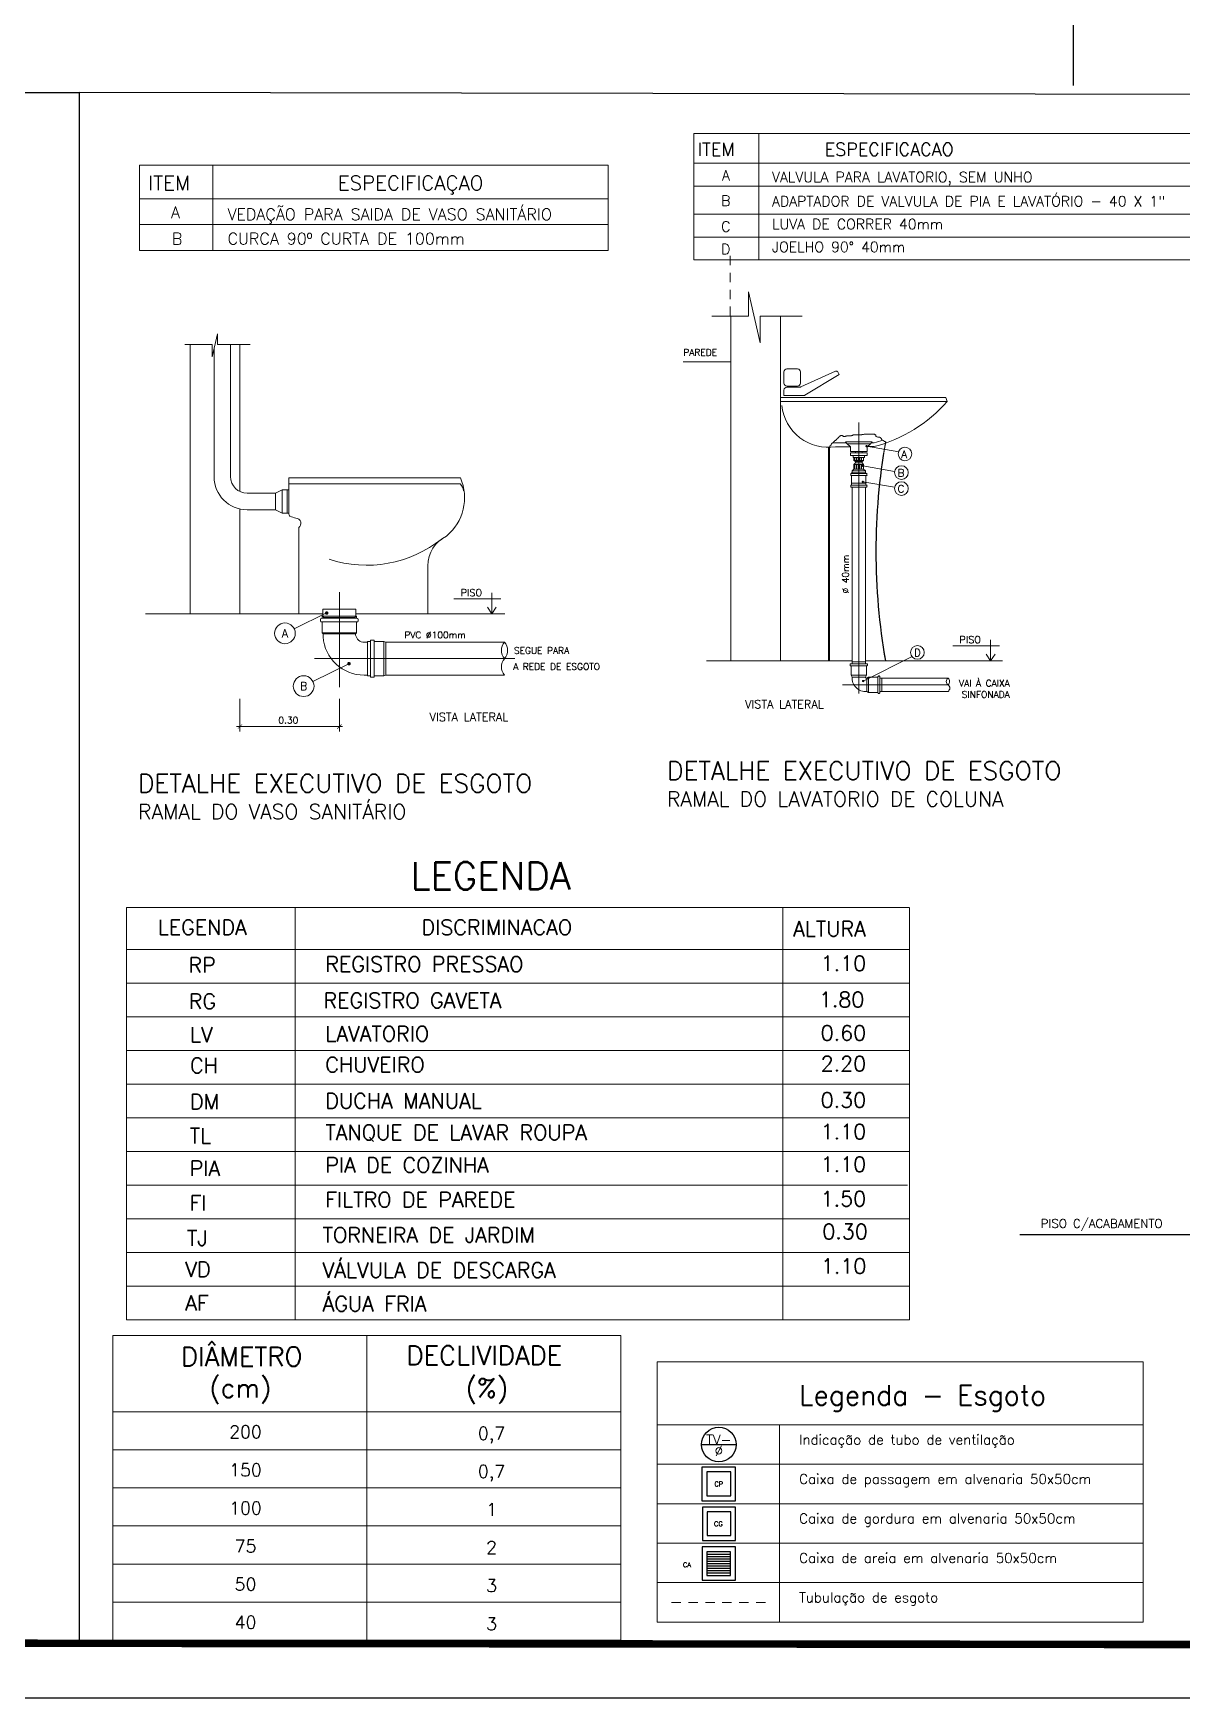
# Model space of a CAD drawing. Header units: millimetres. Extents: x 2426 to 2585, y 1215 to 1309.
# Drawn here: x 2527.48 to 2542.77, y 1215.78 to 1237.95 of the extents above; entities that cross this region are included whole.
import ezdxf
from ezdxf.enums import TextEntityAlignment as Align

# ---------------------------------------------------------------- set-up
doc = ezdxf.new("R2010")
doc.units = ezdxf.units.MM
doc.linetypes.add('CENTER2', pattern=[28.575, 19.05, -3.175, 3.175, -3.175])
doc.linetypes.add('HIDDEN2', pattern=[0.1875, 0.125, -0.0625])
for name, color, linetype in [('02', 2, 'Continuous'), ('A-PEN-B', 5, 'Continuous'), ('CERC02', 3, 'Continuous'), ('DETALLHES_ESGOTO', 3, 'Continuous'), ('LAYER8', 8, 'Continuous'), ('PROJEÇÃO', 8, 'HIDDEN2'), ('TEXT', 2, 'Continuous'), ('TEXTO0', 7, 'Continuous'), ('TUBULAÇÃO_ESGOTO', 6, 'Continuous'), ('TXT_0', 7, 'Continuous'), ('TXT_1', 3, 'Continuous'), ('TXT_2', 6, 'Continuous')]:
    doc.layers.add(name, color=color, linetype=linetype)
doc.styles.add('ADITIVOCAD', font='ROMANS.shx')
doc.styles.add('ROMANS', font='romans', dxfattribs={"height": 0.1})

# ---------------------------------------------------------------- blocks, each defined once
blk = doc.blocks.new('_ARCHTICK')
at = {"color": 0, "linetype": 'ByBlock', "const_width": 0.15}
blk.add_lwpolyline([(-0.5, -0.5), (0.5, 0.5)], dxfattribs=at)
blk = doc.blocks.new('AdS_It_Col2')
blk.add_line((-0.25, 0), (0.25, 0))
blk.add_circle((0, 0), 0.25)
at = {"flags": 8}
for tag, p in [('$EG', (0, 0.07)), ('$DIAM', (0, -0.091))]:
    blk.add_attdef(tag, text='', height=0.1, dxfattribs=at).set_placement(p, align=Align.MIDDLE)
blk = doc.blocks.new('Ads_ceg_cp50')
for points in [[(-0.35, -0.35), (0.35, -0.35), (0.35, 0.35), (-0.35, 0.35)], [(-0.25, -0.25), (0.25, -0.25), (0.25, 0.25), (-0.25, 0.25)]]:
    blk.add_lwpolyline(points, close=True)
at = {"flags": 8}
blk.add_attdef('$LABEL', text='', height=0.1, dxfattribs=at).set_placement((0, 0), align=Align.MIDDLE)
blk = doc.blocks.new('Ads_ceg_ca50b')
for p, q in [((-0.25, 0.2), (0.25, 0.2)), ((-0.25, 0.15), (0.25, 0.15)), ((-0.25, 0.1), (0.25, 0.1)), ((-0.25, 0.05), (0.25, 0.05)), ((-0.25, 0), (0.25, 0)), ((-0.25, -0.05), (0.25, -0.05)), ((-0.25, -0.1), (0.25, -0.1)), ((-0.25, -0.15), (0.25, -0.15)), ((-0.25, -0.2), (0.25, -0.2))]:
    blk.add_line(p, q)
for points in [[(-0.35, -0.35), (0.35, -0.35), (0.35, 0.35), (-0.35, 0.35)], [(-0.25, -0.25), (0.25, -0.25), (0.25, 0.25), (-0.25, 0.25)]]:
    blk.add_lwpolyline(points, close=True)
at = {"flags": 8}
blk.add_attdef('$LABEL', text='', height=0.1, dxfattribs=at).set_placement((-0.023, 0.459), align=Align.MIDDLE)

msp = doc.modelspace()

# ---------------------------------------------------------------- linework, layer by layer
at = {"lineweight": 18}
for p, q in [((2528.726, 1220.817), (2528.726, 1226.306)), ((2539.141, 1226.306), (2528.726, 1226.306)), ((2530.967, 1220.817), (2530.967, 1226.306)), ((2537.459, 1220.817), (2537.459, 1226.306)), ((2539.144, 1220.817), (2539.144, 1226.306)), ((2539.141, 1225.746), (2528.726, 1225.746)), ((2539.141, 1225.298), (2528.726, 1225.298)), ((2539.141, 1224.85), (2528.726, 1224.85)), ((2537.852, 1224.402), (2528.726, 1224.402)), ((2539.141, 1224.402), (2528.726, 1224.402)), ((2539.141, 1223.953), (2528.726, 1223.953)), ((2539.141, 1223.505), (2528.726, 1223.505)), ((2539.141, 1223.057), (2528.726, 1223.057)), ((2539.12, 1222.609), (2528.726, 1222.609)), ((2539.141, 1222.161), (2528.726, 1222.161)), ((2539.141, 1221.713), (2528.726, 1221.713)), ((2539.144, 1221.265), (2528.726, 1221.265)), ((2539.144, 1220.817), (2528.726, 1220.817)), ((2535.787, 1220.258), (2542.258, 1220.258)), ((2535.787, 1216.791), (2535.787, 1220.258)), ((2542.258, 1216.791), (2542.258, 1220.258)), ((2535.787, 1219.418), (2542.258, 1219.418)), ((2537.414, 1216.791), (2537.414, 1219.418)), ((2535.787, 1218.893), (2542.258, 1218.893)), ((2535.787, 1218.893), (2542.258, 1218.893)), ((2535.787, 1218.367), (2542.258, 1218.367)), ((2535.787, 1217.842), (2542.258, 1217.842)), ((2535.787, 1217.317), (2542.258, 1217.317)), ((2535.787, 1216.791), (2542.258, 1216.791))]:
    msp.add_line(p, q, dxfattribs=at)
at = {"color": 8, "lineweight": 18}
for p, q in [((2531.924, 1220.605), (2531.924, 1216.55)), ((2528.544, 1219.592), (2535.304, 1219.592)), ((2528.544, 1219.085), (2535.304, 1219.085)), ((2528.544, 1218.578), (2535.304, 1218.578)), ((2528.544, 1218.071), (2535.304, 1218.071)), ((2528.544, 1217.564), (2535.304, 1217.564)), ((2528.544, 1217.057), (2535.304, 1217.057))]:
    msp.add_line(p, q, dxfattribs=at)
for points in [[(2536.389, 1217.879), (2536.83, 1217.879), (2536.83, 1218.32), (2536.389, 1218.32)], [(2536.452, 1217.942), (2536.767, 1217.942), (2536.767, 1218.257), (2536.452, 1218.257)]]:
    msp.add_lwpolyline(points, close=True)
at = {"layer": '02', "lineweight": 18}
msp.add_line((2535.136, 1236.19), (2535.136, 1235.055), dxfattribs=at)
at = {"layer": 'A-PEN-B', "color": 0, "ltscale": 0.25}
msp.add_lwpolyline([(2541.329, 1237.252), (2541.344, 1259.571), (2563.736, 1259.478), (2563.721, 1237.097), (2528.095, 1237.159)], dxfattribs=at)
msp.add_lwpolyline([(2504.805, 1237.159), (2528.095, 1237.159), (2528.095, 1216.534), (2504.805, 1216.534)], close=True, dxfattribs=at)
at = {"layer": 'DETALLHES_ESGOTO', "lineweight": 18}
for p, q in [((2529.89, 1232.042), (2529.89, 1233.741)), ((2530.11, 1232.042), (2530.11, 1233.801)), ((2537.475, 1233.437), (2537.475, 1233.287)), ((2537.515, 1233.477), (2537.656, 1233.477)), ((2537.695, 1233.437), (2537.695, 1233.287)), ((2537.7, 1233.236), (2538.162, 1233.446)), ((2538.21, 1233.403), (2537.755, 1233.127)), ((2538.19, 1233.437), (2538.21, 1233.403)), ((2537.427, 1233.096), (2539.631, 1233.096)), ((2537.475, 1233.194), (2537.475, 1233.124)), ((2537.475, 1233.124), (2537.743, 1233.124)), ((2537.515, 1233.247), (2537.656, 1233.247)), ((2537.515, 1233.234), (2537.691, 1233.234)), ((2539.631, 1233.096), (2539.648, 1233.041)), ((2539.648, 1233.041), (2537.427, 1233.041)), ((2538.4, 1232.601), (2538.51, 1232.601)), ((2538.4, 1232.597), (2538.4, 1232.601)), ((2538.51, 1232.605), (2538.535, 1232.605)), ((2538.51, 1232.601), (2538.51, 1232.605)), ((2538.535, 1232.605), (2538.544, 1232.609)), ((2538.544, 1232.609), (2538.683, 1232.609)), ((2538.683, 1232.609), (2538.683, 1232.605)), ((2538.683, 1232.605), (2538.688, 1232.601)), ((2538.688, 1232.601), (2538.692, 1232.597)), ((2538.07, 1232.432), (2538.07, 1229.589)), ((2538.08, 1232.432), (2538.08, 1229.589)), ((2538.082, 1232.449), (2538.087, 1232.449)), ((2538.087, 1232.453), (2538.095, 1232.453)), ((2538.087, 1232.449), (2538.087, 1232.453)), ((2538.095, 1232.457), (2538.099, 1232.457)), ((2538.095, 1232.453), (2538.095, 1232.457)), ((2538.099, 1232.461), (2538.104, 1232.461)), ((2538.099, 1232.457), (2538.099, 1232.461)), ((2538.104, 1232.474), (2538.108, 1232.474)), ((2538.104, 1232.461), (2538.104, 1232.474)), ((2538.108, 1232.478), (2538.112, 1232.482)), ((2538.108, 1232.474), (2538.108, 1232.478)), ((2538.112, 1232.482), (2538.116, 1232.487)), ((2538.116, 1232.487), (2538.12, 1232.491)), ((2538.12, 1232.491), (2538.129, 1232.491)), ((2538.129, 1232.495), (2538.133, 1232.495)), ((2538.129, 1232.491), (2538.129, 1232.495)), ((2538.297, 1232.494), (2538.129, 1232.494)), ((2538.133, 1232.504), (2538.137, 1232.504)), ((2538.133, 1232.495), (2538.133, 1232.504)), ((2538.137, 1232.508), (2538.142, 1232.508)), ((2538.137, 1232.504), (2538.137, 1232.508)), ((2538.142, 1232.512), (2538.146, 1232.516)), ((2538.142, 1232.508), (2538.142, 1232.512)), ((2538.146, 1232.516), (2538.15, 1232.52)), ((2538.15, 1232.52), (2538.154, 1232.52)), ((2538.154, 1232.525), (2538.163, 1232.525)), ((2538.154, 1232.52), (2538.154, 1232.525)), ((2538.361, 1232.44), (2538.161, 1232.44)), ((2538.163, 1232.525), (2538.167, 1232.529)), ((2538.167, 1232.529), (2538.171, 1232.529)), ((2538.171, 1232.537), (2538.175, 1232.537)), ((2538.171, 1232.529), (2538.171, 1232.537)), ((2538.175, 1232.537), (2538.18, 1232.542)), ((2538.18, 1232.546), (2538.184, 1232.546)), ((2538.18, 1232.542), (2538.18, 1232.546)), ((2538.184, 1232.55), (2538.192, 1232.554)), ((2538.184, 1232.546), (2538.184, 1232.55)), ((2538.192, 1232.554), (2538.197, 1232.558)), ((2538.197, 1232.563), (2538.201, 1232.563)), ((2538.197, 1232.558), (2538.197, 1232.563)), ((2538.201, 1232.563), (2538.205, 1232.567)), ((2538.205, 1232.571), (2538.209, 1232.571)), ((2538.205, 1232.567), (2538.205, 1232.571)), ((2538.209, 1232.575), (2538.214, 1232.575)), ((2538.209, 1232.571), (2538.209, 1232.575)), ((2538.214, 1232.58), (2538.218, 1232.58)), ((2538.214, 1232.575), (2538.214, 1232.58)), ((2538.218, 1232.58), (2538.222, 1232.584)), ((2538.222, 1232.584), (2538.226, 1232.584)), ((2538.226, 1232.584), (2538.23, 1232.588)), ((2538.23, 1232.588), (2538.252, 1232.588)), ((2538.252, 1232.588), (2538.256, 1232.584)), ((2538.256, 1232.584), (2538.26, 1232.584)), ((2538.26, 1232.584), (2538.264, 1232.58)), ((2538.264, 1232.58), (2538.264, 1232.575)), ((2538.264, 1232.575), (2538.29, 1232.575)), ((2538.29, 1232.575), (2538.294, 1232.58)), ((2538.294, 1232.58), (2538.307, 1232.58)), ((2538.295, 1232.504), (2538.316, 1232.478)), ((2538.295, 1232.504), (2538.649, 1232.504)), ((2538.307, 1232.584), (2538.374, 1232.584)), ((2538.307, 1232.58), (2538.307, 1232.584)), ((2538.316, 1232.478), (2538.627, 1232.478)), ((2538.361, 1232.44), (2538.316, 1232.478)), ((2538.361, 1232.44), (2538.361, 1232.379)), ((2538.582, 1232.379), (2538.361, 1232.379)), ((2538.374, 1232.588), (2538.383, 1232.588)), ((2538.374, 1232.584), (2538.374, 1232.588)), ((2538.383, 1232.588), (2538.387, 1232.592)), ((2538.387, 1232.592), (2538.391, 1232.592)), ((2538.391, 1232.597), (2538.4, 1232.597)), ((2538.391, 1232.592), (2538.391, 1232.597)), ((2538.427, 1232.379), (2538.427, 1232.358)), ((2538.516, 1232.379), (2538.516, 1232.358)), ((2538.582, 1232.44), (2538.627, 1232.478)), ((2538.582, 1232.443), (2538.677, 1232.443)), ((2538.582, 1232.443), (2538.582, 1232.379)), ((2538.627, 1232.478), (2538.649, 1232.504)), ((2538.677, 1232.494), (2538.647, 1232.494)), ((2538.692, 1232.597), (2538.696, 1232.597)), ((2538.696, 1232.597), (2538.696, 1232.58)), ((2538.696, 1232.58), (2538.7, 1232.58)), ((2538.7, 1232.58), (2538.704, 1232.575)), ((2538.704, 1232.575), (2538.713, 1232.571)), ((2538.713, 1232.571), (2538.717, 1232.571)), ((2538.717, 1232.571), (2538.726, 1232.567)), ((2538.726, 1232.567), (2538.751, 1232.567)), ((2538.751, 1232.567), (2538.751, 1232.563)), ((2538.751, 1232.563), (2538.759, 1232.563)), ((2538.759, 1232.563), (2538.759, 1232.558)), ((2538.759, 1232.558), (2538.764, 1232.558)), ((2538.764, 1232.558), (2538.764, 1232.554)), ((2538.764, 1232.554), (2538.768, 1232.55)), ((2538.768, 1232.55), (2538.772, 1232.546)), ((2538.772, 1232.546), (2538.772, 1232.537)), ((2538.772, 1232.537), (2538.776, 1232.537)), ((2538.776, 1232.537), (2538.776, 1232.533)), ((2538.776, 1232.533), (2538.781, 1232.533)), ((2538.781, 1232.533), (2538.781, 1232.529)), ((2538.781, 1232.529), (2538.793, 1232.529)), ((2538.793, 1232.529), (2538.793, 1232.525)), ((2538.793, 1232.525), (2538.798, 1232.525)), ((2538.798, 1232.525), (2538.798, 1232.52)), ((2538.798, 1232.52), (2538.806, 1232.52)), ((2538.806, 1232.52), (2538.806, 1232.516)), ((2538.806, 1232.516), (2538.81, 1232.516)), ((2538.81, 1232.516), (2538.814, 1232.512)), ((2538.814, 1232.512), (2538.819, 1232.512)), ((2538.819, 1232.512), (2538.819, 1232.508)), ((2538.819, 1232.508), (2538.823, 1232.508)), ((2538.823, 1232.508), (2538.823, 1232.504)), ((2538.823, 1232.504), (2538.831, 1232.504)), ((2538.831, 1232.504), (2538.831, 1232.499)), ((2538.361, 1232.325), (2538.361, 1232.358)), ((2538.582, 1232.358), (2538.361, 1232.358)), ((2538.582, 1232.325), (2538.361, 1232.325)), ((2538.397, 1232.325), (2538.397, 1232.296)), ((2538.546, 1232.296), (2538.397, 1232.296)), ((2538.535, 1232.296), (2538.407, 1232.296)), ((2538.407, 1232.259), (2538.407, 1232.296)), ((2538.407, 1232.259), (2538.427, 1232.243)), ((2538.535, 1232.259), (2538.407, 1232.259)), ((2538.407, 1232.206), (2538.427, 1232.225)), ((2538.535, 1232.206), (2538.407, 1232.206)), ((2538.407, 1232.206), (2538.407, 1232.14)), ((2538.42, 1232.259), (2538.42, 1232.296)), ((2538.42, 1232.206), (2538.42, 1232.14)), ((2538.427, 1232.243), (2538.427, 1232.225)), ((2538.516, 1232.243), (2538.427, 1232.243)), ((2538.516, 1232.225), (2538.427, 1232.225)), ((2538.442, 1232.259), (2538.442, 1232.296)), ((2538.442, 1232.206), (2538.442, 1232.14)), ((2538.464, 1232.259), (2538.464, 1232.296)), ((2538.464, 1232.206), (2538.464, 1232.14)), ((2538.486, 1232.259), (2538.486, 1232.296)), ((2538.486, 1232.206), (2538.486, 1232.14)), ((2538.508, 1232.259), (2538.508, 1232.296)), ((2538.508, 1232.206), (2538.508, 1232.14)), ((2538.516, 1232.243), (2538.535, 1232.259)), ((2538.516, 1232.243), (2538.516, 1232.225)), ((2538.516, 1232.225), (2538.535, 1232.206)), ((2538.535, 1232.259), (2538.535, 1232.296)), ((2538.535, 1232.206), (2538.535, 1232.14)), ((2538.546, 1232.325), (2538.546, 1232.296)), ((2538.582, 1232.358), (2538.582, 1232.325)), ((2533.169, 1232.026), (2530.884, 1232.026)), ((2530.884, 1231.552), (2530.884, 1232.026)), ((2530.884, 1231.945), (2533.165, 1231.945)), ((2538.363, 1232.076), (2538.363, 1232.063)), ((2538.371, 1232.084), (2538.573, 1232.084)), ((2538.371, 1232.056), (2538.573, 1232.056)), ((2538.375, 1232.095), (2538.567, 1232.095)), ((2538.376, 1232.084), (2538.376, 1232.095)), ((2538.376, 1232.056), (2538.376, 1231.93)), ((2538.376, 1231.955), (2538.567, 1231.955)), ((2538.407, 1232.14), (2538.383, 1232.121)), ((2538.535, 1232.14), (2538.407, 1232.14)), ((2538.535, 1232.14), (2538.56, 1232.121)), ((2538.567, 1232.084), (2538.567, 1232.095)), ((2538.567, 1232.056), (2538.567, 1231.93)), ((2538.58, 1232.076), (2538.58, 1232.063)), ((2530.33, 1231.822), (2530.708, 1231.822)), ((2530.708, 1231.822), (2530.798, 1231.866)), ((2530.708, 1231.601), (2530.708, 1231.822)), ((2530.798, 1231.557), (2530.798, 1231.866)), ((2530.798, 1231.866), (2530.884, 1231.866)), ((2530.864, 1231.557), (2530.864, 1231.866)), ((2538.363, 1231.909), (2538.363, 1231.923)), ((2538.371, 1231.93), (2538.573, 1231.93)), ((2538.371, 1231.902), (2538.573, 1231.902)), ((2538.383, 1231.902), (2538.383, 1229.551)), ((2538.56, 1231.902), (2538.56, 1229.551)), ((2538.58, 1231.909), (2538.58, 1231.923)), ((2530.33, 1231.601), (2530.708, 1231.601)), ((2530.708, 1231.601), (2530.798, 1231.557)), ((2530.798, 1231.557), (2530.884, 1231.557)), ((2531.017, 1230.216), (2531.017, 1231.364)), ((2532.736, 1230.855), (2532.736, 1230.216)), ((2531.327, 1230.184), (2531.787, 1230.184)), ((2531.327, 1230.184), (2531.327, 1230.156)), ((2531.336, 1230.28), (2531.336, 1230.184)), ((2531.778, 1230.28), (2531.336, 1230.28)), ((2531.351, 1230.169), (2531.336, 1230.184)), ((2531.336, 1230.184), (2531.778, 1230.184)), ((2531.763, 1230.169), (2531.351, 1230.169)), ((2531.763, 1230.169), (2531.778, 1230.184)), ((2531.778, 1230.28), (2531.778, 1230.184)), ((2531.787, 1230.184), (2531.787, 1230.156)), ((2531.308, 1230.142), (2531.308, 1230.121)), ((2531.322, 1230.156), (2531.792, 1230.156)), ((2531.322, 1230.107), (2531.792, 1230.107)), ((2531.327, 1230.107), (2531.327, 1229.964)), ((2531.327, 1229.964), (2531.557, 1229.964)), ((2531.327, 1229.964), (2531.341, 1229.951)), ((2531.341, 1229.951), (2531.341, 1229.909)), ((2531.341, 1229.951), (2531.773, 1229.951)), ((2531.787, 1229.964), (2531.557, 1229.964)), ((2531.787, 1229.964), (2531.773, 1229.951)), ((2531.773, 1229.951), (2531.773, 1229.933)), ((2531.787, 1230.107), (2531.787, 1229.964)), ((2531.806, 1230.142), (2531.806, 1230.121)), ((2531.888, 1229.839), (2531.931, 1229.839)), ((2531.931, 1229.848), (2531.931, 1229.39)), ((2531.931, 1229.848), (2531.97, 1229.848)), ((2531.931, 1229.839), (2531.931, 1229.4)), ((2531.97, 1229.859), (2531.97, 1229.379)), ((2531.978, 1229.867), (2532.014, 1229.867)), ((2532.022, 1229.859), (2532.022, 1229.379)), ((2532.022, 1229.847), (2532.147, 1229.847)), ((2532.147, 1229.847), (2532.147, 1229.391)), ((2532.147, 1229.847), (2532.176, 1229.84)), ((2532.176, 1229.84), (2533.755, 1229.84)), ((2532.176, 1229.84), (2532.176, 1229.399)), ((2531.888, 1229.4), (2531.931, 1229.4)), ((2531.931, 1229.39), (2531.97, 1229.39)), ((2531.978, 1229.371), (2532.014, 1229.371)), ((2532.022, 1229.391), (2532.147, 1229.391)), ((2532.147, 1229.391), (2532.176, 1229.399)), ((2532.176, 1229.399), (2533.754, 1229.399)), ((2538.37, 1229.401), (2538.573, 1229.401)), ((2538.602, 1229.372), (2538.602, 1229.17)), ((2539.659, 1229.359), (2538.779, 1229.359)), ((2539.659, 1229.183), (2538.779, 1229.183))]:
    msp.add_line(p, q, dxfattribs=at)
for points in [[(2538.383, 1232.095), (2538.383, 1232.121), (2538.56, 1232.121), (2538.56, 1232.095)], [(2538.37, 1229.524), (2538.37, 1229.401), (2538.383, 1229.374), (2538.56, 1229.374), (2538.573, 1229.401), (2538.573, 1229.524)], [(2538.56, 1229.551), (2538.56, 1229.577), (2538.383, 1229.577), (2538.383, 1229.551)], [(2538.726, 1229.372), (2538.602, 1229.372), (2538.576, 1229.359), (2538.576, 1229.183), (2538.602, 1229.17), (2538.726, 1229.17)], [(2538.752, 1229.183), (2538.779, 1229.183), (2538.779, 1229.359), (2538.752, 1229.359)]]:
    msp.add_lwpolyline(points, dxfattribs=at)
for points in [[(2538.577, 1229.551, -0.414214), (2538.588, 1229.54), (2538.588, 1229.535, -0.414214), (2538.577, 1229.524), (2538.366, 1229.524, -0.414214), (2538.355, 1229.535), (2538.355, 1229.54, -0.414214), (2538.366, 1229.551)], [(2538.752, 1229.166, -0.414214), (2538.741, 1229.155), (2538.737, 1229.155, -0.414214), (2538.726, 1229.166), (2538.726, 1229.377, -0.414214), (2538.737, 1229.388), (2538.741, 1229.388, -0.414214), (2538.752, 1229.377)]]:
    msp.add_lwpolyline(points, format="xyb", close=True, dxfattribs=at)
for centre, radius, start, end in [((2537.515, 1233.437), 0.0397, 90, 180), ((2537.515, 1233.287), 0.0397, 180, 270), ((2537.656, 1233.437), 0.0397, 0, 90), ((2537.656, 1233.287), 0.0397, 270, 0), ((2538.171, 1233.426), 0.022, 31.167, 114.3804), ((2537.515, 1233.194), 0.0397, 90, 180), ((2537.691, 1233.256), 0.022, 270, 294.3804), ((2537.743, 1233.146), 0.022, 270, 301.2309), ((2538.067, 1233.055), 0.623, 186.1463, 278.7105), ((2538.148, 1234.389), 2.017, 285.2129, 318.0625), ((2538.148, 1234.44), 2.017, 285.2129, 288.6242), ((2547.085, 1231.046), 8.386, 169.9861, 189.9962), ((2547.085, 1231.046), 8.382, 169.9861, 189.9962), ((2530.33, 1232.042), 0.441, 180, 270), ((2530.33, 1232.042), 0.22, 180, 270), ((2532.558, 1231.763), 0.665, 309.7326, 23.3543), ((2533.072, 1231.845), 0.137, 3.6285, 46.9075), ((2538.371, 1232.076), 0.00746, 90, 180), ((2538.371, 1232.063), 0.00746, 180, 270), ((2538.573, 1232.076), 0.00746, 0, 90), ((2538.573, 1232.063), 0.00746, 270, 0), ((2538.371, 1231.923), 0.00746, 90, 180), ((2538.371, 1231.909), 0.00746, 180, 270), ((2538.573, 1231.923), 0.00746, 360, 90), ((2538.573, 1231.909), 0.00746, 270, 0), ((2530.939, 1231.551), 0.0544, 178.7386, 222.5545), ((2531.099, 1232.05), 0.572, 249.4706, 257.9508), ((2530.975, 1231.42), 0.0704, 306.1078, 86.1938), ((2531.92, 1232.47), 1.607, 251.9808, 308.4562), ((2533.177, 1230.855), 0.441, 116.0293, 180), ((2531.322, 1230.142), 0.0139, 90, 180), ((2531.322, 1230.121), 0.0139, 180, 270), ((2531.792, 1230.142), 0.0139, 0, 90), ((2531.792, 1230.121), 0.0139, 270, 0), ((2531.888, 1229.948), 0.549, 184.0944, 270), ((2531.888, 1229.955), 0.117, 191.2348, 270), ((2531.978, 1229.859), 0.00804, 90, 180), ((2532.014, 1229.859), 0.00804, 360, 90), ((2533.879, 1229.729), 0.165, 138.0725, 221.8358), ((2533.632, 1229.729), 0.165, 318.1642, 41.9275), ((2533.879, 1229.508), 0.165, 138.1642, 221.441), ((2531.978, 1229.379), 0.00804, 180, 270), ((2532.014, 1229.379), 0.00804, 270, 0), ((2538.56, 1229.359), 0.177, 175.089, 275.2528), ((2538.575, 1229.374), 0.0148, 178.7401, 275.4496), ((2539.688, 1229.315), 0.0526, 123.1341, 236.8659), ((2539.623, 1229.315), 0.0568, 309.0994, 50.9006), ((2539.63, 1229.227), 0.0526, 303.1341, 56.8659)]:
    msp.add_arc(centre, radius, start, end, dxfattribs=at)
at = {"layer": 'LAYER8', "color": 2}
msp.add_lwpolyline([(2540.616, 1221.952), (2540.616, 1221.952), (2545.625, 1221.952), (2556.348, 1221.952), (2556.348, 1221.952), (2556.348, 1221.952), (2556.348, 1221.952)], dxfattribs=at)
at = {"layer": 'PROJEÇÃO', "lineweight": 18}
msp.add_line((2536.761, 1234.181), (2536.761, 1235.008), dxfattribs=at)
at = {"layer": 'TEXTO0', "linetype": 'ByBlock'}
msp.add_lwpolyline([(2504.055, 1215.784), (2584.835, 1215.784), (2584.835, 1260.334), (2504.055, 1260.334)], close=True, dxfattribs=at)
at = {"layer": 'TEXTO0', "linetype": 'ByBlock', "const_width": 0.1}
msp.add_lwpolyline([(2504.805, 1216.534), (2584.115, 1216.448), (2584.115, 1259.498), (2504.777, 1259.532)], close=True, dxfattribs=at)
at = {"layer": 'TUBULAÇÃO_ESGOTO', "linetype": 'HIDDEN2', "lineweight": 18}
msp.add_line((2537.229, 1217.054), (2535.959, 1217.054), dxfattribs=at)
at = {"layer": 'TXT_0', "lineweight": 18}
for p, q in [((2537.142, 1234.928), (2537.142, 1236.611)), ((2536.277, 1235.91), (2543.671, 1235.91)), ((2536.277, 1235.536), (2543.671, 1235.536)), ((2528.896, 1235.399), (2535.136, 1235.399)), ((2536.277, 1235.232), (2543.671, 1235.232)), ((2536.133, 1233.573), (2536.771, 1233.573)), ((2538.574, 1232.448), (2539.005, 1232.373)), ((2538.525, 1232.185), (2538.948, 1232.112)), ((2538.525, 1231.973), (2538.948, 1231.9)), ((2533.082, 1230.416), (2533.705, 1230.416)), ((2533.587, 1230.494), (2533.587, 1230.216)), ((2531.388, 1230.227), (2530.957, 1230.017)), ((2533.587, 1230.216), (2533.528, 1230.305)), ((2533.587, 1230.216), (2533.646, 1230.305)), ((2539.721, 1229.789), (2540.344, 1229.789)), ((2540.226, 1229.868), (2540.226, 1229.589)), ((2531.685, 1229.552), (2531.206, 1229.314)), ((2538.529, 1229.321), (2539.183, 1229.646)), ((2540.226, 1229.589), (2540.167, 1229.678)), ((2540.226, 1229.589), (2540.285, 1229.678))]:
    msp.add_line(p, q, dxfattribs=at)
at = {"layer": 'TXT_0', "linetype": 'CENTER2', "lineweight": 18}
for p, q in [((2538.472, 1232.765), (2538.472, 1229.154)), ((2531.557, 1229.24), (2531.557, 1230.503)), ((2531.226, 1229.619), (2533.891, 1229.619)), ((2539.659, 1229.271), (2538.254, 1229.271))]:
    msp.add_line(p, q, dxfattribs=at)
at = {"layer": 'TXT_0', "linetype": 'ByBlock', "lineweight": 18}
for p, q in [((2530.234, 1229.085), (2530.234, 1228.649)), ((2531.557, 1229.085), (2531.557, 1228.649)), ((2531.601, 1228.715), (2530.19, 1228.715)), ((2531.557, 1228.729), (2531.557, 1228.649))]:
    msp.add_line(p, q, dxfattribs=at)
at = {"layer": 'TXT_0', "linetype": 'CENTER2', "lineweight": 18}
msp.add_lwpolyline([(2537.719, 1234.181), (2537.16, 1234.181), (2537.16, 1233.824), (2537.005, 1234.502), (2537.005, 1234.181), (2536.517, 1234.181)], dxfattribs=at)
at = {"layer": 'TXT_0', "lineweight": 18}
msp.add_lwpolyline([(2529.502, 1233.801), (2529.866, 1233.801), (2529.866, 1233.636), (2529.935, 1233.943), (2529.935, 1233.801), (2530.369, 1233.801)], dxfattribs=at)
for points, const_width in [([(2538.566, 1232.448, 1), (2538.581, 1232.448, 1)], 0.0154), ([(2538.518, 1232.185, 1), (2538.533, 1232.185, 1)], 0.0154), ([(2538.518, 1231.973, 1), (2538.533, 1231.973, 1)], 0.0154), ([(2531.393, 1230.237, -1), (2531.384, 1230.216, -1)], 0.023), ([(2531.697, 1229.552, -1), (2531.674, 1229.552, -1)], 0.023), ([(2538.521, 1229.321, 1), (2538.537, 1229.321, 1)], 0.0154)]:
    msp.add_lwpolyline(points, format="xyb", close=True, dxfattribs=dict(at, const_width=const_width))
for centre, radius in [((2539.086, 1232.344), 0.0912), ((2539.038, 1232.096), 0.0912), ((2539.038, 1231.884), 0.0912), ((2530.833, 1229.956), 0.138), ((2539.252, 1229.702), 0.0912), ((2531.082, 1229.253), 0.138)]:
    msp.add_circle(centre, radius, dxfattribs=at)
at = {"layer": 'TXT_1', "lineweight": 18}
for p, q in [((2536.766, 1234.184), (2536.766, 1229.589)), ((2537.427, 1234.184), (2537.427, 1231.688)), ((2529.573, 1233.801), (2529.573, 1230.216)), ((2530.234, 1233.801), (2530.234, 1231.844)), ((2530.234, 1231.612), (2530.234, 1230.216)), ((2537.427, 1231.688), (2537.427, 1229.589)), ((2528.544, 1220.605), (2535.304, 1220.605)), ((2528.544, 1220.605), (2528.544, 1216.55)), ((2535.304, 1220.605), (2535.304, 1216.55)), ((2528.544, 1216.55), (2535.304, 1216.55))]:
    msp.add_line(p, q, dxfattribs=at)
at = {"layer": 'TXT_2', "lineweight": 18}
for p, q in [((2536.277, 1236.611), (2543.671, 1236.611)), ((2536.277, 1234.928), (2536.277, 1236.611)), ((2528.896, 1235.055), (2528.896, 1236.19)), ((2528.896, 1236.19), (2535.136, 1236.19)), ((2529.873, 1235.055), (2529.873, 1236.19)), ((2536.277, 1236.215), (2543.671, 1236.215)), ((2528.896, 1235.743), (2535.136, 1235.743)), ((2528.896, 1235.055), (2535.136, 1235.055)), ((2536.277, 1234.928), (2543.671, 1234.928)), ((2528.979, 1230.216), (2531.336, 1230.216)), ((2531.778, 1230.216), (2533.758, 1230.216)), ((2538.383, 1229.589), (2536.446, 1229.589)), ((2540.382, 1229.589), (2538.56, 1229.589))]:
    msp.add_line(p, q, dxfattribs=at)

# ---------------------------------------------------------------- block references
at = {"lineweight": 18}
ref = msp.add_blockref('AdS_It_Col2', (2536.608, 1219.155), dxfattribs=dict(at, xscale=0.9193082883701268, yscale=0.9193082883701268, zscale=0.9193082883701268))
ref.add_attrib('$EG', 'TV-', dxfattribs={"height": 0.1313, "style": 'ADITIVOCAD', "flags": 8}).set_placement((2536.608, 1219.22), align=Align.MIDDLE)
ref.add_attrib('$DIAM', '%%C', dxfattribs={"height": 0.1313, "style": 'ADITIVOCAD', "flags": 8}).set_placement((2536.608, 1219.072), align=Align.MIDDLE)
ref = msp.add_blockref('Ads_ceg_cp50', (2536.608, 1218.63), dxfattribs=dict(at, xscale=0.6400355633379486, yscale=0.6400355633379486, zscale=0.6400355633379486))
ref.add_attrib('$LABEL', 'CP', dxfattribs={"height": 0.064, "style": 'ADITIVOCAD', "flags": 8}).set_placement((2536.608, 1218.63), align=Align.MIDDLE)
ref = msp.add_blockref('Ads_ceg_ca50b', (2536.608, 1217.571), dxfattribs=dict(at, xscale=0.6303828263117351, yscale=0.6303828263117351, zscale=0.6303828263117351))
ref.add_attrib('$LABEL', 'CA', dxfattribs={"height": 0.063, "style": 'ADITIVOCAD', "flags": 8}).set_placement((2536.184, 1217.554), align=Align.MIDDLE)
at = {"layer": 'TXT_0', "linetype": 'ByBlock', "lineweight": 18, "xscale": 0.05730574773490764, "yscale": 0.05730574773490764, "zscale": 0.05730574773490764, "rotation": 180}
msp.add_blockref('_ARCHTICK', (2530.234, 1228.715), dxfattribs=at)
at = {"layer": 'TXT_0', "linetype": 'ByBlock', "lineweight": 18, "xscale": 0.05730574773490764, "yscale": 0.05730574773490764, "zscale": 0.05730574773490764}
msp.add_blockref('_ARCHTICK', (2531.557, 1228.715), dxfattribs=at)

# ---------------------------------------------------------------- texts
at = {"color": 3, "lineweight": 18, "style": 'ROMANS'}
for s, height, p in [('LEGENDA', 0.2016, (2529.141, 1226.143)), ('DISCRIMINACAO', 0.20163, (2532.651, 1226.143)), ('ALTURA', 0.2016, (2537.598, 1226.123)), ('RP ', 0.2016, (2529.55, 1225.64)), ('REGISTRO PRESSAO', 0.20163, (2531.371, 1225.652)), ('1.10', 0.2016, (2537.964, 1225.663)), ('RG', 0.2016, (2529.553, 1225.158)), ('REGISTRO GAVETA', 0.20163, (2531.347, 1225.169)), ('1.80', 0.2016, (2537.94, 1225.181)), ('LV', 0.2016, (2529.57, 1224.713)), ('LAVATORIO', 0.2016, (2531.371, 1224.725)), ('0.60', 0.2016, (2537.964, 1224.736)), ('CH', 0.2016, (2529.57, 1224.303)), ('CHUVEIRO', 0.2016, (2531.371, 1224.314)), ('2.20', 0.2016, (2537.964, 1224.326)), ('DM', 0.2016, (2529.57, 1223.82)), ('DUCHA MANUAL', 0.20163, (2531.371, 1223.832)), ('0.30', 0.2016, (2537.964, 1223.843)), ('TL', 0.2016, (2529.565, 1223.367)), ('TANQUE DE LAVAR ROUPA', 0.20163, (2531.371, 1223.411)), ('1.10', 0.2016, (2537.964, 1223.423)), ('PIA', 0.2016, (2529.565, 1222.933)), ('PIA DE COZINHA', 0.20163, (2531.371, 1222.977)), ('1.10', 0.2016, (2537.964, 1222.988)), ('FI', 0.2016, (2529.565, 1222.473)), ('FILTRO DE PAREDE', 0.20163, (2531.371, 1222.516)), ('1.50', 0.2016, (2537.964, 1222.528)), ('TJ', 0.2016, (2529.529, 1222.004)), ('TORNEIRA DE JARDIM', 0.20163, (2531.335, 1222.047)), ('0.30', 0.2016, (2537.986, 1222.092)), ('VD', 0.2016, (2529.507, 1221.588)), ('VÁLVULA DE DESCARGA', 0.20163, (2531.335, 1221.578)), ('1.10', 0.2016, (2537.967, 1221.632)), ('AF', 0.2016, (2529.507, 1221.14)), ('ÁGUA FRIA', 0.2016, (2531.335, 1221.13))]:
    msp.add_text(s, height=height, dxfattribs=at).set_placement(p, align=Align.TOP_LEFT)
at = {"color": 2, "linetype": 'Continuous', "lineweight": 18, "style": 'ROMANS'}
for s, height, p in [('DIÂMETRO', 0.2535, (2530.257, 1220.2)), ('DECLIVIDADE', 0.25348, (2533.486, 1220.215)), ('(cm)', 0.2535, (2530.239, 1219.782)), ('(%)', 0.2535, (2533.521, 1219.781))]:
    msp.add_text(s, height=height, dxfattribs=at).set_placement(p, align=Align.CENTER)
at = {"linetype": 'Continuous', "lineweight": 18, "style": 'ROMANS'}
for s, p in [('200', (2530.308, 1219.239)), ('0,7', (2533.583, 1219.22)), ('150', (2530.308, 1218.732)), ('0,7', (2533.583, 1218.713)), ('100', (2530.308, 1218.225)), ('1', (2533.583, 1218.206)), ('75', (2530.308, 1217.718)), ('2', (2533.583, 1217.699)), ('50', (2530.308, 1217.211)), ('3', (2533.583, 1217.192)), ('40', (2530.308, 1216.704)), ('3', (2533.583, 1216.685))]:
    msp.add_text(s, height=0.169, dxfattribs=at).set_placement(p, align=Align.CENTER)
at = {"lineweight": 18, "style": 'ROMANS'}
msp.add_text('CG', height=0.0646, dxfattribs=at).set_placement((2536.544, 1218.067))
at = {"layer": 'CERC02', "style": 'ROMANS'}
msp.add_text('PISO C/ACABAMENTO', height=0.11503, dxfattribs=at).set_placement((2540.892, 1222.155), align=Align.TOP_LEFT)
at = {"layer": 'TEXT', "lineweight": 18, "style": 'ROMANS'}
msp.add_text('LEGENDA', height=0.3629, dxfattribs=at).set_placement((2532.506, 1226.909, 35.164), align=Align.TOP_LEFT)
at = {"layer": 'TXT_0', "lineweight": 18, "style": 'ADITIVOCAD'}
for s, height, p in [('VALVULA PARA LAVATORIO, SEM UNHO', 0.13695, (2537.316, 1235.963)), ('ADAPTADOR DE VALVULA DE PIA E LAVATÓRIO - 40 X 1"', 0.13695, (2537.316, 1235.641)), ('VEDAÇÃO PARA SAIDA DE VASO SANITÁRIO', 0.15472, (2530.069, 1235.458)), ('CURCA 90º CURTA DE 100mm', 0.15472, (2530.069, 1235.134)), ('LUVA DE CORRER 40mm', 0.13695, (2537.316, 1235.336)), ('JOELHO 90%%D 40mm', 0.13695, (2537.316, 1235.032)), ('PAREDE', 0.0882, (2536.136, 1233.653)), ('PISO', 0.0938, (2533.172, 1230.45)), ('PVC %%C100mm', 0.08816, (2532.423, 1229.89)), ('SEGUE PARA', 0.0882, (2533.88, 1229.683)), ('PISO', 0.0938, (2539.811, 1229.823)), ('A REDE DE ESGOTO', 0.08816, (2533.871, 1229.469)), ('VAI À CAIXA', 0.08816, (2539.805, 1229.247)), ('SINFONADA', 0.0882, (2539.842, 1229.097)), ('Indicação de tubo de ventilação', 0.13133, (2537.677, 1219.155)), ('Caixa de passagem em alvenaria 50x50cm', 0.13133, (2537.677, 1218.63)), ('Caixa de gordura em alvenaria 50x50cm', 0.13133, (2537.677, 1218.105)), ('Caixa de areia em alvenaria 50x50cm', 0.13133, (2537.677, 1217.579)), ('Tubulação de esgoto', 0.13133, (2537.677, 1217.054))]:
    msp.add_text(s, height=height, dxfattribs=at).set_placement(p)
msp.add_text('%%C 40mm', height=0.0882, rotation=90, dxfattribs=at).set_placement((2538.339, 1230.487))
at = {"layer": 'TXT_0', "linetype": 'ByBlock', "lineweight": 18, "style": 'ADITIVOCAD'}
msp.add_text('0.30', height=0.0882, dxfattribs=at).set_placement((2530.746, 1228.755))
at = {"layer": 'TXT_1', "lineweight": 18, "style": 'ADITIVOCAD'}
for s, height, p in [('ITEM', 0.1712, (2536.326, 1236.315)), ('ESPECIFICACAO', 0.17119, (2538.018, 1236.315)), ('ITEM', 0.1934, (2529.012, 1235.856)), ('ESPECIFICAÇAO', 0.1934, (2531.536, 1235.856)), ('A', 0.137, (2536.649, 1235.987)), ('B', 0.137, (2536.64, 1235.648)), ('A', 0.155, (2529.316, 1235.486)), ('B', 0.155, (2529.328, 1235.132)), ('C', 0.137, (2536.64, 1235.303)), ('D', 0.137, (2536.639, 1235.003)), ('A', 0.0992, (2539.037, 1232.29)), ('B', 0.0992, (2538.989, 1232.042)), ('C', 0.0992, (2538.989, 1231.83)), ('D', 0.0992, (2539.208, 1229.649)), ('VISTA LATERAL', 0.1102, (2536.957, 1228.957)), ('VISTA LATERAL', 0.1102, (2532.758, 1228.787))]:
    msp.add_text(s, height=height, dxfattribs=at).set_placement(p)
for s, p in [('A', (2530.833, 1229.956)), ('B', (2531.082, 1229.253))]:
    msp.add_text(s, height=0.11, dxfattribs=at).set_placement(p, align=Align.MIDDLE)
at = {"layer": 'TXT_2', "lineweight": 18, "style": 'ADITIVOCAD'}
for s, height, p in [('DETALHE EXECUTIVO DE ESGOTO', 0.24245, (2535.921, 1228.006)), ('DETALHE EXECUTIVO DE ESGOTO', 0.24245, (2528.878, 1227.838)), ('RAMAL DO VASO SANITÁRIO', 0.19837, (2528.878, 1227.482)), ('RAMAL DO LAVATORIO DE COLUNA', 0.19837, (2535.917, 1227.651)), ('Legenda - Esgoto', 0.26266, (2537.677, 1219.681))]:
    msp.add_text(s, height=height, dxfattribs=at).set_placement(p)

doc.saveas('drawing.dxf')
